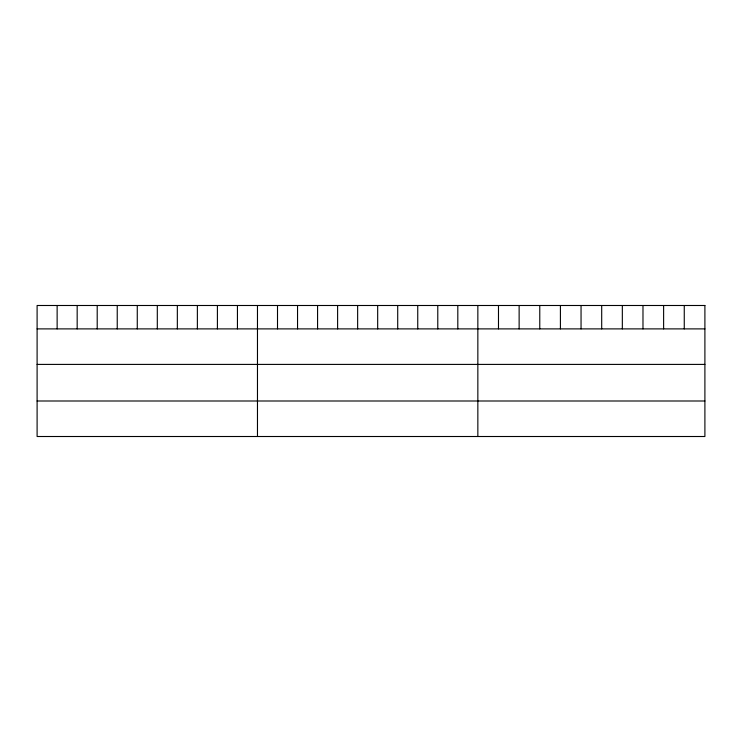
<?xml version="1.0" encoding="UTF-8"?>
<svg xmlns="http://www.w3.org/2000/svg" width="742" height="742" viewBox="0 0 742 742"><rect width="100%" height="100%" fill="white"/><g stroke="black" fill="none" stroke-linecap="round" stroke-linejoin="round"><path stroke-width="1.11" d="M37.1 328.892L704.9 328.892M37.1 364.405L704.9 364.405M37.1 400.995L704.9 400.995M684.263 305.491L684.263 328.892M663.617 305.491L663.617 328.892M642.98 305.491L642.98 328.892M622.334 305.491L622.334 328.892M601.697 305.491L601.697 328.892M581.051 305.491L581.051 328.892M560.414 305.491L560.414 328.892M539.768 305.491L539.768 328.892M519.131 305.491L519.131 328.892M498.485 305.491L498.485 328.892M477.848 305.491L477.848 436.509M457.814 305.491L457.814 328.892M437.78 305.491L437.78 328.892M417.746 305.491L417.746 328.892M397.712 305.491L397.712 328.892M377.678 305.491L377.678 328.892M357.644 305.491L357.644 328.892M337.61 305.491L337.61 328.892M317.576 305.491L317.576 328.892M297.542 305.491L297.542 328.892M277.508 305.491L277.508 328.892M257.474 305.491L257.474 436.509M237.44 305.491L237.44 328.892M217.406 305.491L217.406 328.892M197.372 305.491L197.372 328.892M177.338 305.491L177.338 328.892M157.304 305.491L157.304 328.892M137.27 305.491L137.27 328.892M117.236 305.491L117.236 328.892M97.202 305.491L97.202 328.892M77.168 305.491L77.168 328.892M57.134 305.491L57.134 328.892M704.9 305.491L37.1 305.491L37.1 436.509L704.9 436.509L704.9 305.491"/></g></svg>
